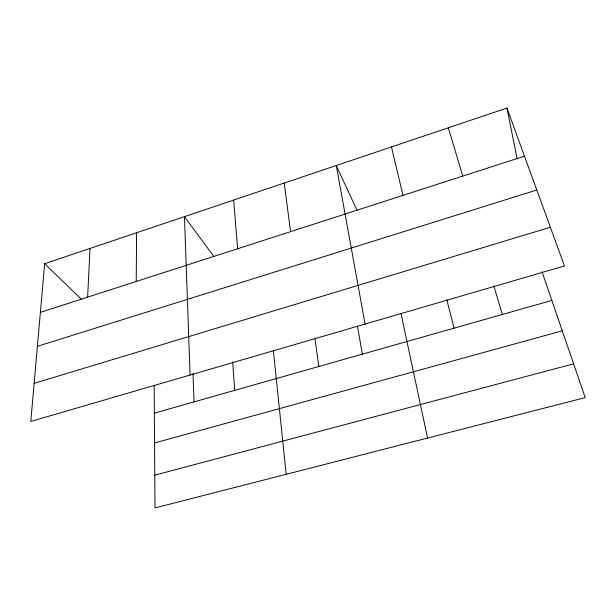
<?xml version="1.0" encoding="UTF-8"?>
<svg xmlns="http://www.w3.org/2000/svg" width="616" height="616" viewBox="0 0 616 616"><rect width="100%" height="100%" fill="white"/><g stroke="black" fill="none" stroke-linecap="round" stroke-linejoin="round"><path stroke-width="0.92" d="M136.213 281.481L136.598 232.748M87.626 297.158L90.013 248.425M44.652 263.702L30.8 421.46L564.472 265.95L506.937 108.062L44.652 263.702L81.566 299.476M40.379 312.404L524.47 156.179M37.399 346.323L536.798 190.005M34.15 383.337L550.365 227.25M154.354 413.128L551.851 300.431M154.562 442.958L562.285 330.838M154.778 475.152L573.604 363.833M213.929 256.572L184.461 216.632L190.075 375.044M357.088 210.372L336.267 165.519L365.088 324.047M542.003 271.741L585.2 397.628L155.009 507.938L154.169 385.778M448.317 127.797L462.77 176.084M493.886 286.109L502.333 314.476M446.831 299.823L454.046 328.159M391.453 146.939L403.01 195.372M400.993 313.529L427.566 438.045M506.937 108.062L517.163 158.92M357.465 326.21L362.362 354.154M314.992 338.939L318.811 366.505M284.238 183.037L290.56 231.662M273.319 350.104L286.186 474.297M233.656 200.069L237.614 248.756M232.709 361.939L234.696 390.351M193.001 373.512L194.071 401.871"/></g></svg>
